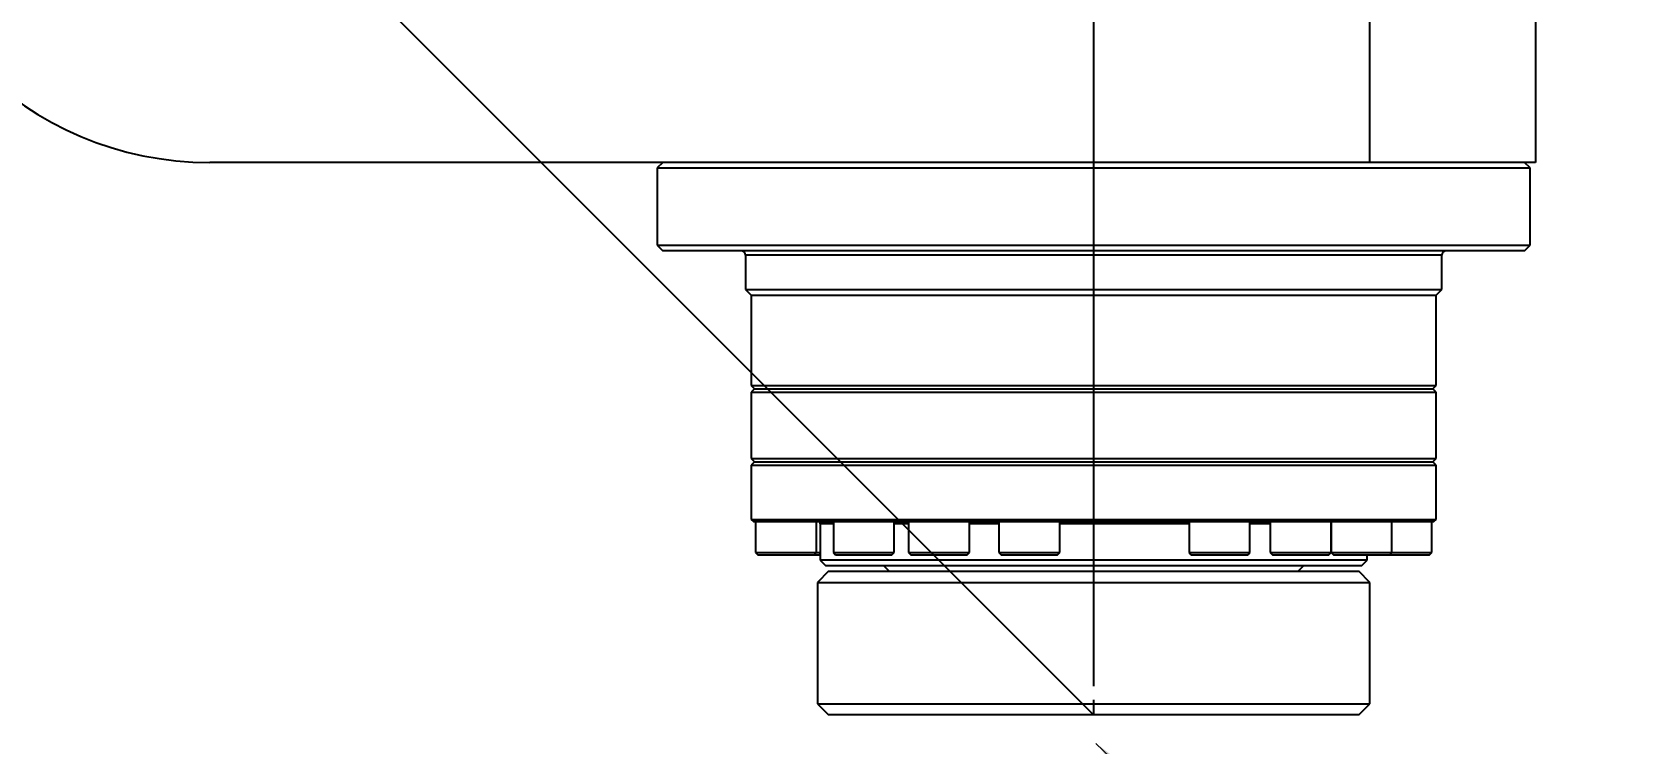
# Model space of a CAD drawing. Header units: millimetres. Extents: x 415 to 2018, y 500 to 823.
# Drawn here: x 1019.34 to 1033.86, y 736.26 to 742.7 of the extents above; entities that cross this region are included whole.
import ezdxf

# ---------------------------------------------------------------- set-up
doc = ezdxf.new("R2010")
doc.units = ezdxf.units.MM
doc.header["$PDSIZE"] = -1
doc.linetypes.add('CENTER2', pattern=[1.125, 0.75, -0.125, 0.125, -0.125])
doc.linetypes.add('HIDDEN', pattern=[1.905, 1.27, -0.635])
doc.layers.get('Defpoints').update_dxf_attribs({"lineweight": 18})
doc.layers.add('尺寸线层', color=216, linetype='Continuous', lineweight=18)
doc.dimstyles.new('ISO-25', dxfattribs={"dimtxt": 2.5, "dimasz": 2.5, "dimexe": 1.25, "dimexo": 0.625, "dimtad": 1, "dimtoh": 1, "dimlfac": 10, "dimtxsty": 'Standard', "dimcen": 2.5, "dimadec": 0, "dimazin": 0, "dimtfac": 1, "dimtmove": 0, "dimatfit": 3, "dimfxl": 1, "dimarcsym": 0})

# ---------------------------------------------------------------- blocks, each defined once
blk = doc.blocks.new('*X21')
at = {"layer": '尺寸线层', "linetype": 'Continuous'}
blk.add_hatch(color=0, dxfattribs=at).paths.add_polyline_path([(-315.124, 250.064), (-312.698, 248.259), (-313.217, 247.717)], flags=0)
blk.add_hatch(color=0, dxfattribs=at).paths.add_polyline_path([(-315.124, 250.064), (-312.698, 248.259), (-313.217, 247.717)], flags=0)
at = {"layer": '尺寸线层', "color": 0, "linetype": 'Continuous'}
blk.add_line((-315.124, 250.064), (-306.673, 241.965), dxfattribs=at)
blk.add_line((-315.124, 250.064), (-306.673, 241.965), dxfattribs=at)
at = {"layer": '尺寸线层', "color": 0}
blk.add_line((-306.673, 241.965), (-301.433, 241.965), dxfattribs=at)
blk.add_line((-306.673, 241.965), (-301.433, 241.965), dxfattribs=at)
at = {"layer": '尺寸线层', "color": 0, "insert": (-302.553, 245.199), "char_height": 3.5, "width": 7, "attachment_point": 5}
blk.add_mtext('P', dxfattribs=at)
blk.add_mtext('P', dxfattribs=at)
blk = doc.blocks.new('*U22')
at = {"color": 0, "linetype": 'CENTER2'}
blk.add_line((0, 13.861), (0, -0.676), dxfattribs=at)
blk = doc.blocks.new('*D74')
at = {"color": 0, "lineweight": -2}
for p, q in [((1020.945, 745.149), (1020.945, 772.842)), ((1028.945, 737.149), (1028.945, 772.842)), ((1023.445, 771.592), (1026.445, 771.592))]:
    blk.add_line(p, q, dxfattribs=at)
at = {"color": 0}
for points in [[(1023.445, 772.009), (1023.445, 771.175), (1020.945, 771.592)], [(1026.445, 772.009), (1026.445, 771.175), (1028.945, 771.592)]]:
    blk.add_solid(points, dxfattribs=at)
at = {"layer": 'Defpoints', "color": 0}
for p in [(1028.945, 771.592), (1020.945, 744.524), (1028.945, 736.524)]:
    blk.add_point(p, dxfattribs=at)
at = {"color": 0, "insert": (1024.77, 773.467), "char_height": 2.5, "attachment_point": 5}
blk.add_mtext('80', dxfattribs=at)
blk = doc.blocks.new('*D76')
at = {"color": 0, "linetype": 'HIDDEN', "lineweight": -2}
blk.add_arc((929.173, 744.523), 52.195, 326.7446, 357.2558, dxfattribs=at)
at = {"color": 0, "linetype": 'HIDDEN'}
for points in [[(980.892, 742.034), (981.725, 742.014), (981.368, 744.524)], [(973.164, 715.664), (972.478, 716.138), (971.4, 713.844)]]:
    blk.add_solid(points, dxfattribs=at)
at = {"layer": 'Defpoints', "color": 0, "linetype": 'HIDDEN'}
for p in [(959.347, 744.524), (1024.445, 744.524), (936.834, 738.957), (976.856, 723.294), (985.376, 703.69)]:
    blk.add_point(p, dxfattribs=at)
at = {"color": 0, "linetype": 'HIDDEN', "insert": (977.031, 728.974), "char_height": 2.5, "attachment_point": 5, "rotation": 72.0002}
blk.add_mtext('36°', dxfattribs=at)
blk = doc.blocks.new('*D79')
at = {"color": 0, "lineweight": -2}
for p, q in [((991.779, 764.579), (1030.592, 782.677)), ((1025.07, 744.524), (1039.05, 744.524))]:
    blk.add_line(p, q, dxfattribs=at)
blk.add_arc((948.771, 744.524), 89.029, 1.60936, 23.39103, dxfattribs=at)
at = {"color": 0}
for points in [[(1030.103, 779.698), (1030.863, 780.039), (1029.459, 782.149)], [(1038.182, 747.03), (1037.348, 747.018), (1037.8, 744.524)]]:
    blk.add_solid(points, dxfattribs=at)
at = {"layer": 'Defpoints', "color": 0}
for p in [(991.213, 764.314), (1036.86, 757.427), (959.347, 744.524), (1024.445, 744.524), (936.834, 738.957)]:
    blk.add_point(p, dxfattribs=at)
at = {"color": 0, "insert": (1036.935, 766.675), "char_height": 2.5, "attachment_point": 5, "rotation": 284.1039}
blk.add_mtext('25°', dxfattribs=at)
blk = doc.blocks.new('*D81')
at = {"color": 0, "lineweight": -2}
for p, q in [((1024.235, 761.88), (1095.774, 761.88)), ((1094.524, 633.575), (1094.524, 759.38)), ((1023.552, 631.075), (1095.774, 631.075))]:
    blk.add_line(p, q, dxfattribs=at)
at = {"color": 0}
for points in [[(1094.107, 759.38), (1094.941, 759.38), (1094.524, 761.88)], [(1094.107, 633.575), (1094.941, 633.575), (1094.524, 631.075)]]:
    blk.add_solid(points, dxfattribs=at)
at = {"layer": 'Defpoints', "color": 0}
for p in [(1023.61, 761.88), (1094.524, 761.88), (1022.927, 631.075)]:
    blk.add_point(p, dxfattribs=at)
at = {"color": 0, "insert": (1092.649, 697.031), "char_height": 2.5, "attachment_point": 5, "rotation": 90}
blk.add_mtext('1308', dxfattribs=at)
blk = doc.blocks.new('*D121')
at = {"color": 1, "lineweight": -3}
blk.add_arc((989.937, 736.262), 9.783, 252.8698, 10.3182, dxfattribs=at)
at = {"color": 1}
for points in [[(999.959, 738.14), (999.165, 737.888), (998.803, 740.396)], [(987.228, 727.292), (986.883, 726.533), (984.78, 727.948)]]:
    blk.add_solid(points, dxfattribs=at)
at = {"layer": 'Defpoints', "color": 0}
for p in [(1044.316, 761.619), (989.937, 736.262), (989.937, 736.262), (996.609, 729.107), (960.945, 689.524)]:
    blk.add_point(p, dxfattribs=at)
at = {"color": 1, "insert": (995.187, 730.348), "char_height": 2.5, "attachment_point": 5, "rotation": 41.594}
blk.add_mtext('147%%d', dxfattribs=at)

msp = doc.modelspace()

# ---------------------------------------------------------------- linework, layer by layer
msp.add_line((1020.9448, 744.5238), (1028.9448, 736.5238))
at = {"color": 161, "linetype": 'Continuous', "lineweight": 25, "true_color": 0x67adff}
for p, q in [((1031.4448, 741.5239), (1031.4448, 743.3738)), ((1032.9448, 743.3738), (1032.9448, 741.5239)), ((1031.4448, 741.5239), (1020.9448, 741.5239)), ((1025.0448, 741.5239), (1024.9948, 741.4738)), ((1032.9448, 741.5239), (1031.4448, 741.5239)), ((1032.8948, 741.4738), (1032.8448, 741.5239)), ((1024.9948, 741.4738), (1024.9948, 740.7738)), ((1024.9948, 741.4738), (1026.9698, 741.4738)), ((1026.9698, 741.4738), (1032.8948, 741.4738)), ((1032.8948, 740.7738), (1032.8948, 741.4738)), ((1024.9948, 740.7738), (1025.0448, 740.7238)), ((1024.9948, 740.7738), (1026.9698, 740.7738)), ((1026.9948, 740.7238), (1025.0448, 740.7238)), ((1025.7948, 740.6838), (1025.7948, 740.3738)), ((1027.3698, 740.6838), (1025.7948, 740.6838)), ((1026.9698, 740.7738), (1032.8948, 740.7738)), ((1032.8448, 740.7238), (1026.9948, 740.7238)), ((1032.0948, 740.6838), (1027.3698, 740.6838)), ((1032.0948, 740.3738), (1032.0948, 740.6838)), ((1032.8448, 740.7238), (1032.8948, 740.7738)), ((1025.7948, 740.3738), (1025.8448, 740.3238)), ((1025.7948, 740.3738), (1027.3698, 740.3738)), ((1027.3698, 740.3738), (1032.0948, 740.3738)), ((1032.0448, 740.3238), (1032.0948, 740.3738)), ((1025.8448, 740.3238), (1025.8448, 739.5038)), ((1025.8448, 740.3238), (1027.3948, 740.3238)), ((1027.3948, 740.3238), (1032.0448, 740.3238)), ((1032.0448, 739.5038), (1032.0448, 740.3238)), ((1025.8448, 739.5038), (1025.8748, 739.4738)), ((1025.8448, 739.5038), (1027.3948, 739.5038)), ((1025.8748, 739.4738), (1025.8448, 739.4439)), ((1025.8748, 739.4738), (1027.4098, 739.4738)), ((1027.3948, 739.5038), (1032.0448, 739.5038)), ((1027.4098, 739.4738), (1032.0148, 739.4738)), ((1032.0148, 739.4738), (1032.0448, 739.5038)), ((1032.0448, 739.4439), (1032.0148, 739.4738)), ((1025.8448, 739.4439), (1025.8448, 738.8438)), ((1025.8448, 739.4439), (1027.3948, 739.4439)), ((1027.3948, 739.4439), (1032.0448, 739.4439)), ((1032.0448, 738.8438), (1032.0448, 739.4439)), ((1025.8448, 738.8438), (1025.8748, 738.8138)), ((1025.8448, 738.8438), (1027.3948, 738.8438)), ((1025.8748, 738.8138), (1025.8448, 738.7838)), ((1025.8448, 738.7838), (1025.8448, 738.2939)), ((1025.8448, 738.7838), (1027.3948, 738.7838)), ((1025.8748, 738.8138), (1027.4098, 738.8138)), ((1027.3948, 738.8438), (1032.0448, 738.8438)), ((1027.3948, 738.7838), (1032.0448, 738.7838)), ((1027.4098, 738.8138), (1032.0148, 738.8138)), ((1032.0148, 738.8138), (1032.0448, 738.8438)), ((1032.0448, 738.7838), (1032.0148, 738.8138)), ((1032.0448, 738.2939), (1032.0448, 738.7838)), ((1025.8448, 738.2939), (1025.8648, 738.2738)), ((1025.8448, 738.2939), (1027.3948, 738.2939)), ((1025.8648, 738.2738), (1027.4048, 738.2738)), ((1025.8851, 738.2738), (1025.8851, 737.9938)), ((1026.4351, 737.9938), (1026.4351, 738.2738)), ((1026.4698, 738.2538), (1026.4698, 737.9238)), ((1026.589, 738.2538), (1026.4698, 738.2538)), ((1026.589, 738.2738), (1026.589, 737.9938)), ((1027.139, 737.9938), (1027.139, 738.2738)), ((1027.2698, 738.2538), (1027.139, 738.2538)), ((1027.2698, 738.2738), (1027.2698, 737.9938)), ((1027.3948, 738.2939), (1032.0448, 738.2939)), ((1027.4048, 738.2738), (1032.0248, 738.2738)), ((1027.8198, 737.9938), (1027.8198, 738.2738)), ((1028.0876, 738.2538), (1027.8198, 738.2538)), ((1028.0876, 738.2738), (1028.0876, 737.9938)), ((1028.6376, 737.9938), (1028.6376, 738.2738)), ((1029.8087, 738.2538), (1028.6376, 738.2538)), ((1029.8087, 738.2738), (1029.8087, 737.9938)), ((1030.3587, 737.9938), (1030.3587, 738.2738)), ((1030.5434, 738.2538), (1030.3587, 738.2538)), ((1030.5434, 738.2738), (1030.5434, 737.9938)), ((1031.0934, 737.9938), (1031.0934, 738.2738)), ((1031.0947, 738.2738), (1031.0947, 737.9938)), ((1031.6447, 737.9938), (1031.6447, 738.2738)), ((1032.0045, 737.9938), (1032.0045, 738.2738)), ((1032.0248, 738.2738), (1032.0448, 738.2939)), ((1025.8851, 737.9938), (1025.9051, 737.9738)), ((1025.8851, 737.9938), (1026.0226, 737.9938)), ((1025.9051, 737.9738), (1026.0326, 737.9738)), ((1026.0226, 737.9938), (1026.4351, 737.9938)), ((1026.0326, 737.9738), (1026.4151, 737.9738)), ((1026.4151, 737.9738), (1026.4351, 737.9938)), ((1026.4151, 737.9738), (1026.461, 737.9738)), ((1026.4351, 737.9938), (1026.4698, 737.9938)), ((1026.461, 737.9738), (1026.4698, 737.9827)), ((1026.461, 737.9738), (1026.4698, 737.9738)), ((1026.4698, 737.9238), (1026.5198, 737.8738)), ((1027.7073, 737.9238), (1026.4698, 737.9238)), ((1027.7323, 737.8738), (1026.5198, 737.8738)), ((1026.589, 737.9938), (1026.609, 737.9738)), ((1026.589, 737.9938), (1026.7265, 737.9938)), ((1026.609, 737.9738), (1026.7365, 737.9738)), ((1026.7265, 737.9938), (1027.139, 737.9938)), ((1026.7365, 737.9738), (1027.119, 737.9738)), ((1027.0448, 737.8738), (1027.0948, 737.8238)), ((1027.119, 737.9738), (1027.139, 737.9938)), ((1027.2698, 737.9938), (1027.2898, 737.9738)), ((1027.2698, 737.9938), (1027.4073, 737.9938)), ((1027.2898, 737.9738), (1027.4173, 737.9738)), ((1027.4073, 737.9938), (1027.8198, 737.9938)), ((1027.4173, 737.9738), (1027.7998, 737.9738)), ((1031.4198, 737.9238), (1027.7073, 737.9238)), ((1031.3698, 737.8738), (1027.7323, 737.8738)), ((1027.7998, 737.9738), (1027.8198, 737.9938)), ((1028.0876, 737.9938), (1028.1076, 737.9738)), ((1028.0876, 737.9938), (1028.2251, 737.9938)), ((1028.1076, 737.9738), (1028.2351, 737.9738)), ((1028.2251, 737.9938), (1028.6376, 737.9938)), ((1028.2351, 737.9738), (1028.6176, 737.9738)), ((1028.6176, 737.9738), (1028.6376, 737.9938)), ((1029.8087, 737.9938), (1029.8286, 737.9738)), ((1029.8087, 737.9938), (1029.9462, 737.9938)), ((1029.8286, 737.9738), (1029.9561, 737.9738)), ((1029.9462, 737.9938), (1030.3587, 737.9938)), ((1029.9561, 737.9738), (1030.3387, 737.9738)), ((1030.3387, 737.9738), (1030.3587, 737.9938)), ((1030.5434, 737.9938), (1030.5634, 737.9738)), ((1030.5434, 737.9938), (1030.6809, 737.9938)), ((1030.5634, 737.9738), (1030.6909, 737.9738)), ((1030.6809, 737.9938), (1031.0934, 737.9938)), ((1030.6909, 737.9738), (1031.0734, 737.9738)), ((1030.7948, 737.8238), (1030.8448, 737.8738)), ((1031.0734, 737.9738), (1031.0934, 737.9938)), ((1031.0947, 737.9938), (1031.1147, 737.9738)), ((1031.0947, 737.9938), (1031.2322, 737.9938)), ((1031.1147, 737.9738), (1031.5905, 737.9738)), ((1031.2322, 737.9938), (1031.6447, 737.9938)), ((1031.3698, 737.8738), (1031.4198, 737.9238)), ((1031.4198, 737.9238), (1031.4198, 737.9738)), ((1031.5905, 737.9738), (1031.6247, 737.9738)), ((1031.6247, 737.9738), (1031.6447, 737.9938)), ((1031.6247, 737.9738), (1031.9503, 737.9738)), ((1031.6447, 737.9938), (1032.0045, 737.9938)), ((1031.9503, 737.9738), (1031.9844, 737.9738)), ((1031.9844, 737.9738), (1032.0045, 737.9938)), ((1026.5448, 737.8238), (1026.4448, 737.7238)), ((1026.5448, 737.8238), (1031.3448, 737.8238)), ((1031.4448, 737.7238), (1031.3448, 737.8238)), ((1026.4448, 737.7238), (1026.4448, 736.6238)), ((1026.4448, 737.7238), (1031.4448, 737.7238)), ((1031.4448, 736.6238), (1031.4448, 737.7238)), ((1026.4448, 736.6238), (1026.5448, 736.5238)), ((1026.4448, 736.6238), (1031.4448, 736.6238)), ((1031.3448, 736.5238), (1031.4448, 736.6238)), ((1031.3448, 736.5238), (1026.5448, 736.5238))]:
    msp.add_line(p, q, dxfattribs=at)
for centre, radius, start, end in [((1020.9448, 744.5238), 3, 180, 270), ((1025.7548, 740.6838), 0.04, 0, 90), ((1032.1348, 740.6838), 0.04, 90, 180), ((1026.4498, 738.2538), 0.02, 0, 90)]:
    msp.add_arc(centre, radius, start, end, dxfattribs=at)

# ---------------------------------------------------------------- block references
at = {"linetype": 'CENTER2'}
msp.add_blockref('*U22', (1028.9448, 737.1738), dxfattribs=at)
at = {"layer": '尺寸线层', "color": 0}
msp.add_blockref('*X21', (1344.0895, 486.202), dxfattribs=at)

# ---------------------------------------------------------------- dimensions: what is measured, and where the dimension line sits
dim = msp.add_angular_dim_2l(base=(1036.86, 757.427), line1=((1024.4448, 744.524), (959.3465, 744.5236)), line2=((936.8345, 738.9573), (991.2129, 764.3144)), dimstyle='ISO-25')
dim.commit()
dim.dimension.update_dxf_attribs({"geometry": '*D79', "text_midpoint": (1035.1163, 766.2181), "dimtype": 162})
dim = msp.add_linear_dim(base=(1028.9448, 771.5918), p1=(1020.9448, 744.5238), p2=(1028.9448, 736.5238), dimstyle='ISO-25')
dim.commit()
dim.dimension.update_dxf_attribs({"geometry": '*D74', "text_midpoint": (1024.7697, 771.5918), "dimtype": 160})
dim = msp.add_linear_dim(base=(1094.5238, 761.88), p1=(1022.9274, 631.0747), p2=(1023.6105, 761.88), angle=90, text='1308', dimstyle='ISO-25')
dim.commit()
dim.dimension.update_dxf_attribs({"geometry": '*D81', "text_midpoint": (1094.5238, 697.0311), "dimtype": 160})
dim = msp.add_angular_dim_2l(base=(996.6089, 729.1067), line1=((960.9448, 689.5238), (989.937, 736.2617)), line2=((989.937, 736.2617), (1044.3155, 761.6188)), dimstyle='ISO-25', override={"dimclrd": 1, "dimclre": 1, "dimclrt": 1, "dimlwd": 65533, "dimlwe": 65533})
dim.commit()
dim.dimension.update_dxf_attribs({"geometry": '*D121', "text_midpoint": (995.1868, 730.3475)})
at = {"linetype": 'HIDDEN'}
dim = msp.add_angular_dim_2l(base=(976.856, 723.2939), line1=((936.8345, 738.9573), (985.3755, 703.6902)), line2=((1024.4448, 744.524), (959.3465, 744.5236)), dimstyle='ISO-25', dxfattribs=at)
dim.commit()
dim.dimension.update_dxf_attribs({"geometry": '*D76', "text_midpoint": (977.0306, 728.9738)})

doc.saveas('drawing.dxf')
